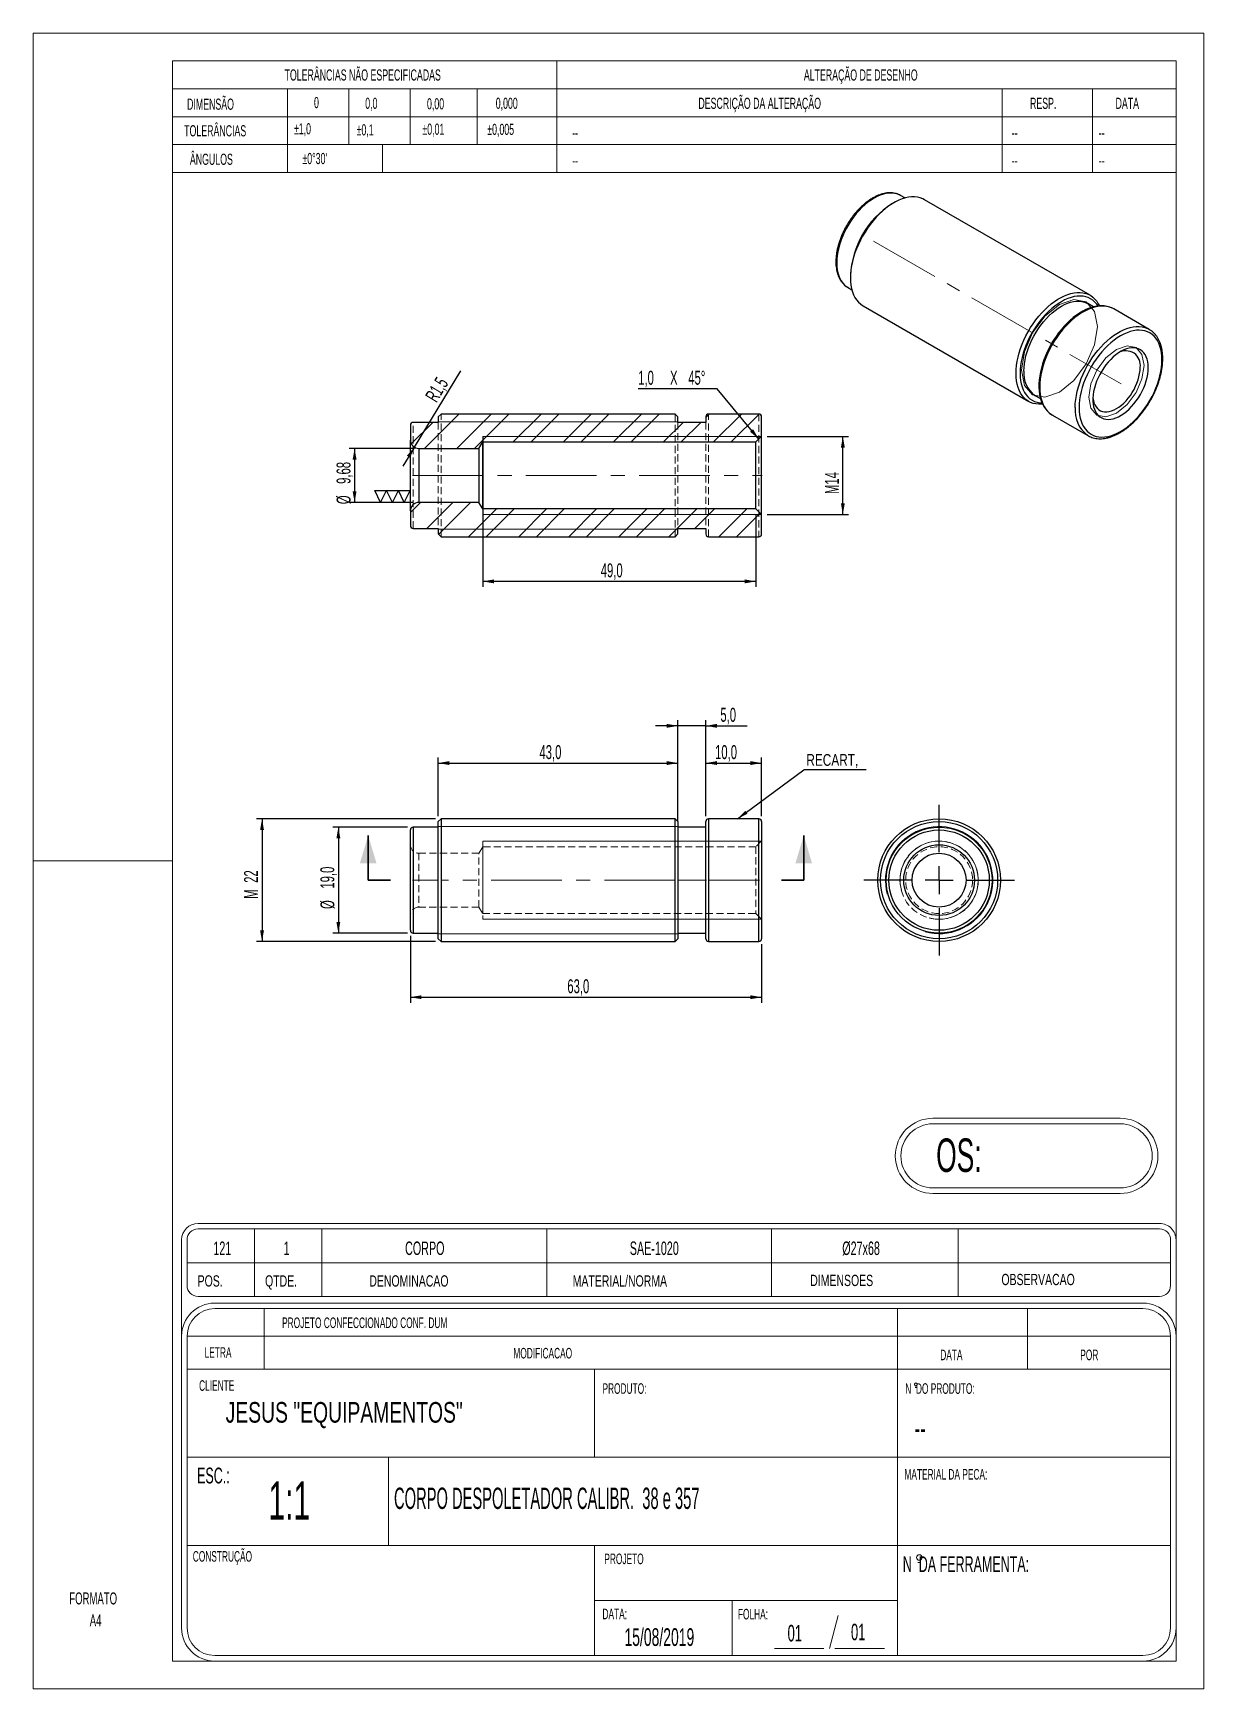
# Model space of a CAD drawing. Header units: millimetres. Extents: x 0 to 210, y 0 to 297.
import ezdxf

# ---------------------------------------------------------------- set-up
doc = ezdxf.new("R2010")
doc.units = ezdxf.units.MM
for name, pattern in [('CENTERX2', [20.32, 12.7, -2.54, 2.54, -2.54]), ('HIDDEN', [1.905, 1.27, -0.635]), ('PHANTOM', [12.7, 6.35, -1.27, 1.27, -1.27, 1.27, -1.27])]:
    doc.linetypes.add(name, pattern=pattern)
doc.layers.add('COTAS', color=7, linetype='Continuous')
doc.styles.add('SLDTEXTSTYLE0', font='TXT', dxfattribs={"width": 0.595745})
doc.styles.add('SLDTEXTSTYLE1', font='TXT', dxfattribs={"width": 0.589474})
doc.styles.add('SLDTEXTSTYLE2', font='TXT', dxfattribs={"width": 0.515789})
doc.styles.add('SLDTEXTSTYLE3', font='TXT', dxfattribs={"width": 0.7})
doc.styles.add('SLDTEXTSTYLE4', font='TXT', dxfattribs={"width": 0.695035})
doc.styles.add('SLDTEXTSTYLE5', font='TXT', dxfattribs={"width": 0.605})
doc.styles.add('SLDTEXTSTYLE6', font='TXT', dxfattribs={"width": 0.75})
doc.dimstyles.new('SLDDIMSTYLE0', dxfattribs={"dimtxt": 2.5, "dimasz": 2, "dimexe": 0, "dimexo": 0.0625, "dimtad": 1, "dimdec": 1, "dimrnd": 1e-09, "dimzin": 12, "dimdsep": 46, "dimtxsty": 'SLDTEXTSTYLE5', "dimsah": 1, "dimcen": 0.09, "dimadec": 0, "dimazin": 3, "dimtfac": 1, "dimtdec": 3, "dimtofl": 0, "dimtmove": 0, "dimatfit": 3, "dimfxl": 0, "dimfrac": 2, "dimtolj": 1, "dimtzin": 12, "dimarcsym": 0})
doc.dimstyles.new('SLDDIMSTYLE1', dxfattribs={"dimtxt": 2.5, "dimasz": 2, "dimexe": 0, "dimexo": 0.0625, "dimtad": 1, "dimdec": 0, "dimrnd": 1e-09, "dimzin": 12, "dimdsep": 46, "dimtxsty": 'SLDTEXTSTYLE5', "dimsah": 1, "dimcen": 0.09, "dimadec": 0, "dimazin": 3, "dimtfac": 1, "dimtdec": 3, "dimtofl": 0, "dimtmove": 0, "dimatfit": 3, "dimfxl": 0, "dimfrac": 2, "dimtolj": 1, "dimtzin": 12, "dimarcsym": 0})
doc.dimstyles.new('SLDDIMSTYLE2', dxfattribs={"dimtxt": 2.5, "dimasz": 2, "dimexe": 0, "dimexo": 0.0625, "dimtad": 1, "dimdec": 1, "dimrnd": 1e-09, "dimzin": 12, "dimdsep": 46, "dimtxsty": 'SLDTEXTSTYLE5', "dimsah": 1, "dimcen": 0.09, "dimadec": 0, "dimazin": 3, "dimtfac": 1, "dimtdec": 3, "dimtmove": 0, "dimatfit": 0, "dimfxl": 0, "dimfrac": 2, "dimtolj": 1, "dimtzin": 12, "dimarcsym": 0})
doc.dimstyles.new('SLDDIMSTYLE3', dxfattribs={"dimtxt": 0.18, "dimasz": 2, "dimexe": 0, "dimexo": 0.0625, "dimgap": 0, "dimtad": 0, "dimtih": 1, "dimtoh": 1, "dimdec": 0, "dimrnd": 1e-09, "dimzin": 0, "dimdsep": 46, "dimtxsty": 'Standard', "dimsah": 1, "dimcen": 0.09, "dimadec": 0, "dimazin": 0, "dimtfac": 2, "dimtdec": 0, "dimtofl": 0, "dimtmove": 0, "dimatfit": 3, "dimfxl": 0, "dimfrac": 2, "dimtolj": 1, "dimtzin": 0, "dimarcsym": 0})
doc.dimstyles.new('SLDDIMSTYLE4', dxfattribs={"dimtxt": 2.5, "dimasz": 2, "dimexe": 0, "dimexo": 0.0625, "dimtad": 1, "dimrnd": 1e-09, "dimzin": 12, "dimdsep": 46, "dimtxsty": 'SLDTEXTSTYLE5', "dimsah": 1, "dimcen": 0.09, "dimadec": 0, "dimazin": 3, "dimtfac": 1, "dimtdec": 3, "dimtofl": 0, "dimtmove": 0, "dimatfit": 3, "dimfxl": 0, "dimfrac": 2, "dimtolj": 1, "dimtzin": 12, "dimarcsym": 0})
doc.dimstyles.new('SLDDIMSTYLE5', dxfattribs={"dimtxt": 2.5, "dimasz": 2, "dimexe": 0, "dimexo": 0.0625, "dimtad": 1, "dimdec": 1, "dimrnd": 1e-09, "dimzin": 12, "dimdsep": 46, "dimtxsty": 'SLDTEXTSTYLE5', "dimsah": 1, "dimcen": 0, "dimadec": 0, "dimazin": 3, "dimtfac": 1, "dimtdec": 3, "dimtofl": 0, "dimtmove": 1, "dimatfit": 3, "dimfxl": 0, "dimfrac": 2, "dimtolj": 1, "dimtzin": 12, "dimarcsym": 0})
pattern_1 = [(45, (0, 0), (-4.49013, 4.49013), []), (45, (0, 3.175), (-4.49013, 4.49013), [])]

# ---------------------------------------------------------------- blocks, each defined once
blk = doc.blocks.new('SW_NOTE_0')
at = {"color": 0, "linetype": 'Continuous', "lineweight": 18, "insert": (0, 2.77), "char_height": 2.152, "attachment_point": 1, "style": 'SLDTEXTSTYLE0'}
blk.add_mtext('FORMATO', dxfattribs=at)
blk = doc.blocks.new('SW_NOTE_0_1')
at = {"color": 0, "linetype": 'Continuous', "lineweight": 18, "insert": (0, 2.77), "char_height": 2.152, "attachment_point": 1, "style": 'SLDTEXTSTYLE0'}
blk.add_mtext('A4', dxfattribs=at)
blk = doc.blocks.new('Bloco2')
at = {"color": 7, "linetype": 'Continuous', "lineweight": 18}
for p, q in [((210.04, 297.06), (0.04, 297.06)), ((0.04, 297.06), (0.04, 0.06)), ((210.04, 0.06), (210.04, 297.06)), ((205.04, 292.06), (25.04, 292.06)), ((25.04, 292.06), (25.04, 5.06)), ((205.04, 5.06), (205.04, 292.06)), ((0.04, 148.56), (25.04, 148.56)), ((25.04, 5.06), (205.04, 5.06)), ((0.04, 0.06), (210.04, 0.06))]:
    blk.add_line(p, q, dxfattribs=at)
for name, p in [('SW_NOTE_0', (6.53, 14.59)), ('SW_NOTE_0_1', (10.2, 10.66))]:
    blk.add_blockref(name, p, dxfattribs=at)
blk = doc.blocks.new('_D')
at = {"layer": 'COTAS'}
for p, q in [((67.17, 154.92), (53.76, 154.92)), ((54.76, 154.92), (54.76, 135.92)), ((67.17, 135.92), (53.76, 135.92))]:
    blk.add_line(p, q, dxfattribs=at)
for points in [[(54.76, 154.92), (54.41, 152.92), (55.11, 152.92)], [(54.76, 135.92), (55.11, 137.92), (54.41, 137.92)]]:
    blk.add_solid(points, dxfattribs=at)
at = {"layer": 'COTAS', "char_height": 2.5, "attachment_point": 1, "rotation": 90, "style": 'SLDTEXTSTYLE5'}
for s, insert in [('19,0', (51.53, 143.9)), ('%%c', (51.54, 140.25))]:
    blk.add_mtext(s, dxfattribs=dict(at, insert=insert))
blk = doc.blocks.new('_D_1')
at = {"layer": 'COTAS'}
for p, q in [((72.17, 156.42), (40.07, 156.42)), ((41.07, 156.42), (41.07, 134.42)), ((72.17, 134.42), (40.07, 134.42))]:
    blk.add_line(p, q, dxfattribs=at)
for points in [[(41.07, 156.42), (40.72, 154.42), (41.42, 154.42)], [(41.07, 134.42), (41.42, 136.42), (40.72, 136.42)]]:
    blk.add_solid(points, dxfattribs=at)
at = {"layer": 'COTAS', "char_height": 2.5, "attachment_point": 1, "rotation": 90, "style": 'SLDTEXTSTYLE5'}
for s, insert in [('22', (37.84, 144.94)), ('M', (37.84, 142.08))]:
    blk.add_mtext(s, dxfattribs=dict(at, insert=insert))
blk = doc.blocks.new('_D_2')
at = {"layer": 'COTAS'}
for p, q in [((120.67, 156.92), (120.67, 167.42)), ((120.67, 166.42), (130.67, 166.42)), ((130.67, 156.92), (130.67, 167.42))]:
    blk.add_line(p, q, dxfattribs=at)
for points in [[(120.67, 166.42), (122.67, 166.07), (122.67, 166.77)], [(130.67, 166.42), (128.67, 166.77), (128.67, 166.07)]]:
    blk.add_solid(points, dxfattribs=at)
at = {"layer": 'COTAS', "insert": (122.33, 169.64), "char_height": 2.5, "attachment_point": 1, "style": 'SLDTEXTSTYLE5'}
blk.add_mtext('10,0', dxfattribs=at)
blk = doc.blocks.new('_D_3')
at = {"layer": 'COTAS'}
for p, q in [((72.67, 156.92), (72.67, 167.42)), ((72.67, 166.42), (115.67, 166.42)), ((115.67, 156.92), (115.67, 167.42))]:
    blk.add_line(p, q, dxfattribs=at)
for points in [[(72.67, 166.42), (74.67, 166.07), (74.67, 166.77)], [(115.67, 166.42), (113.67, 166.77), (113.67, 166.07)]]:
    blk.add_solid(points, dxfattribs=at)
at = {"layer": 'COTAS', "insert": (90.83, 169.64), "char_height": 2.5, "attachment_point": 1, "style": 'SLDTEXTSTYLE5'}
blk.add_mtext('43,0', dxfattribs=at)
blk = doc.blocks.new('_D_4')
at = {"layer": 'COTAS'}
for p, q in [((115.67, 173.1), (111.67, 173.1)), ((115.67, 155.92), (115.67, 174.1)), ((120.67, 173.1), (115.67, 173.1)), ((120.67, 156.92), (120.67, 174.1)), ((120.67, 173.1), (128.06, 173.1))]:
    blk.add_line(p, q, dxfattribs=at)
for points in [[(115.67, 173.1), (113.67, 173.45), (113.67, 172.75)], [(120.67, 173.1), (122.67, 172.75), (122.67, 173.45)]]:
    blk.add_solid(points, dxfattribs=at)
at = {"layer": 'COTAS', "insert": (123.28, 176.33), "char_height": 2.5, "attachment_point": 1, "style": 'SLDTEXTSTYLE5'}
blk.add_mtext('5,0', dxfattribs=at)
blk = doc.blocks.new('_D_5')
at = {"layer": 'COTAS'}
for p, q in [((67.67, 135.42), (67.67, 123.42)), ((130.67, 133.92), (130.67, 123.42)), ((67.67, 124.42), (130.67, 124.42))]:
    blk.add_line(p, q, dxfattribs=at)
for points in [[(67.67, 124.42), (69.67, 124.07), (69.67, 124.77)], [(130.67, 124.42), (128.67, 124.77), (128.67, 124.07)]]:
    blk.add_solid(points, dxfattribs=at)
at = {"layer": 'COTAS', "insert": (95.83, 127.64), "char_height": 2.5, "attachment_point": 1, "style": 'SLDTEXTSTYLE5'}
blk.add_mtext('63,0', dxfattribs=at)
blk = doc.blocks.new('SW_NOTE_0_2')
at = {"layer": 'COTAS', "color": 0}
blk.add_line((11.18, 0), (0, 0), dxfattribs=at)
at = {"layer": 'COTAS', "color": 0, "insert": (0.43, 2.83), "char_height": 2.117, "attachment_point": 1, "style": 'SLDTEXTSTYLE6'}
blk.add_mtext('RECART,', dxfattribs=at)
blk = doc.blocks.new('SW_CENTERMARKSYMBOL_0')
at = {"layer": 'COTAS', "color": 0}
for p, q in [((0, 5), (0, 13.5)), ((-5, 0), (-13.5, 0)), ((0, 0), (-2.5, 0)), ((0, 0), (0, 2.5)), ((0, 0), (0, -2.5)), ((0, 0), (2.5, 0)), ((5, 0), (13.5, 0)), ((0, -5), (0, -13.5))]:
    blk.add_line(p, q, dxfattribs=at)
blk = doc.blocks.new('_D_6')
at = {"layer": 'COTAS'}
for p, q in [((131.67, 225.02), (146.25, 225.02)), ((145.25, 211.02), (145.25, 225.02)), ((131.67, 211.02), (146.25, 211.02))]:
    blk.add_line(p, q, dxfattribs=at)
for points in [[(145.25, 225.02), (144.9, 223.02), (145.6, 223.02)], [(145.25, 211.02), (145.6, 213.02), (144.9, 213.02)]]:
    blk.add_solid(points, dxfattribs=at)
at = {"layer": 'COTAS', "insert": (142.03, 214.68), "char_height": 2.5, "attachment_point": 1, "rotation": 90, "style": 'SLDTEXTSTYLE5'}
blk.add_mtext('M14', dxfattribs=at)
blk = doc.blocks.new('_D_7')
at = {"layer": 'COTAS'}
for p, q in [((68.17, 222.86), (56.67, 222.86)), ((57.67, 222.86), (57.67, 213.18)), ((68.17, 213.18), (56.67, 213.18))]:
    blk.add_line(p, q, dxfattribs=at)
for points in [[(57.67, 222.86), (57.32, 220.86), (58.02, 220.86)], [(57.67, 213.18), (58.02, 215.18), (57.32, 215.18)]]:
    blk.add_solid(points, dxfattribs=at)
at = {"layer": 'COTAS', "char_height": 2.5, "attachment_point": 1, "rotation": 90, "style": 'SLDTEXTSTYLE5'}
for s, insert in [('9,68', (54.44, 216.5)), ('%%c', (54.45, 212.86))]:
    blk.add_mtext(s, dxfattribs=dict(at, insert=insert))
blk = doc.blocks.new('_D_8')
at = {"layer": 'COTAS'}
for p, q in [((80.67, 211.02), (80.67, 198.01)), ((129.65, 211.02), (129.65, 198.01)), ((129.65, 199.01), (80.67, 199.01))]:
    blk.add_line(p, q, dxfattribs=at)
for points in [[(80.67, 199.01), (82.67, 198.66), (82.67, 199.36)], [(129.65, 199.01), (127.65, 199.36), (127.65, 198.66)]]:
    blk.add_solid(points, dxfattribs=at)
at = {"layer": 'COTAS', "insert": (101.82, 202.24), "char_height": 2.5, "attachment_point": 1, "style": 'SLDTEXTSTYLE5'}
blk.add_mtext('49,0', dxfattribs=at)
blk = doc.blocks.new('_D_9')
at = {"layer": 'COTAS'}
for q in [(76.75, 236.76), (66.31, 219.67)]:
    blk.add_line((68.39, 223.08), q, dxfattribs=at)
blk.add_solid([(68.39, 223.08), (67.05, 221.56), (67.65, 221.19)], dxfattribs=at)
at = {"layer": 'COTAS', "insert": (70.22, 232.24), "char_height": 2.5, "attachment_point": 1, "rotation": 58.6824, "style": 'SLDTEXTSTYLE5'}
blk.add_mtext('R1,5', dxfattribs=at)
blk = doc.blocks.new('SW_CHAMFER_DIMENSION_0')
at = {"layer": 'COTAS', "color": 0}
for p, q in [((14.17, 0), (0, 0)), ((21.62, -9.03), (14.17, 0))]:
    blk.add_line(p, q, dxfattribs=at)
blk.add_solid([(21.62, -9.03), (20.62, -7.26), (20.08, -7.71)], dxfattribs=at)
at = {"layer": 'COTAS', "color": 0, "char_height": 2.5, "attachment_point": 1, "style": 'SLDTEXTSTYLE5'}
for s, insert in [('1,0', (0, 3.22)), ('X', (5.71, 3.22)), ('45°', (8.98, 3.22))]:
    blk.add_mtext(s, dxfattribs=dict(at, insert=insert))
blk = doc.blocks.new('SW_SFSYMBOL_0')
at = {"layer": 'COTAS', "color": 0}
for p, q in [((0, 0), (-7.89, 0)), ((-5.83, 0), (-6.89, 2.12)), ((-6.89, 2.12), (-4.77, 2.12)), ((-5.83, 0), (-4.77, 2.12)), ((-3.71, 0), (-4.77, 2.12)), ((-4.77, 2.12), (-2.65, 2.12)), ((-3.71, 0), (-2.65, 2.12)), ((-1.59, 0), (-2.65, 2.12)), ((-2.65, 2.12), (-0.54, 2.12)), ((-1.59, 0), (-0.54, 2.12))]:
    blk.add_line(p, q, dxfattribs=at)

msp = doc.modelspace()

# ---------------------------------------------------------------- hatches: boundary and pattern name
at = {"layer": 'COTAS', "linetype": 'Continuous', "lineweight": 18}
h = msp.add_hatch(dxfattribs=at)
h.set_pattern_fill('STEEL', color=256, scale=2, style=0)
h.set_pattern_definition(pattern_1)
edge = h.paths.add_edge_path(flags=0)
edge.add_line((79.974, 222.863), (80.671, 224.023))
edge.add_line((80.671, 224.023), (129.646, 224.023))
edge.add_line((129.646, 224.023), (130.671, 225.048))
edge.add_line((130.671, 225.048), (130.671, 228.523))
edge.add_arc((130.171, 228.523), 0.5, 0, 90)
edge.add_line((130.171, 229.023), (121.171, 229.023))
edge.add_arc((121.171, 228.523), 0.5, 90, 180)
edge.add_line((120.671, 228.523), (120.671, 227.523))
edge.add_line((120.671, 227.523), (115.671, 227.523))
edge.add_line((115.671, 227.523), (115.671, 228.523))
edge.add_line((115.671, 228.523), (115.171, 229.023))
edge.add_line((115.171, 229.023), (73.171, 229.023))
edge.add_line((73.171, 229.023), (72.671, 228.523))
edge.add_line((72.671, 228.523), (72.671, 227.523))
edge.add_line((72.671, 227.523), (68.171, 227.523))
edge.add_arc((68.171, 227.023), 0.5, 90, 180)
edge.add_line((67.671, 227.023), (67.671, 224.363))
edge.add_arc((69.171, 224.363), 1.5, 180, 270)
edge.add_line((69.171, 222.863), (79.974, 222.863))
h = msp.add_hatch(dxfattribs=at)
h.set_pattern_fill('STEEL', color=256, scale=2, style=0)
h.set_pattern_definition(pattern_1)
edge = h.paths.add_edge_path(flags=0)
edge.add_line((130.671, 210.998), (129.646, 212.023))
edge.add_line((129.646, 212.023), (80.671, 212.023))
edge.add_line((80.671, 212.023), (79.974, 213.183))
edge.add_line((79.974, 213.183), (69.171, 213.183))
edge.add_arc((69.171, 211.683), 1.5, 90, 180)
edge.add_line((67.671, 211.683), (67.671, 209.023))
edge.add_arc((68.171, 209.023), 0.5, 180, 270)
edge.add_line((68.171, 208.523), (72.671, 208.523))
edge.add_line((72.671, 208.523), (72.671, 207.523))
edge.add_line((72.671, 207.523), (73.171, 207.023))
edge.add_line((73.171, 207.023), (115.171, 207.023))
edge.add_line((115.171, 207.023), (115.671, 207.523))
edge.add_line((115.671, 207.523), (115.671, 208.523))
edge.add_line((115.671, 208.523), (120.671, 208.523))
edge.add_line((120.671, 208.523), (120.671, 207.523))
edge.add_arc((121.171, 207.523), 0.5, 180, 270)
edge.add_line((121.171, 207.023), (130.171, 207.023))
edge.add_arc((130.171, 207.523), 0.5, 270, 360)
edge.add_line((130.671, 207.523), (130.671, 210.998))

# ---------------------------------------------------------------- linework, layer by layer
at = {"color": 7, "linetype": 'Continuous', "lineweight": 18}
for p, q in [((205.008, 292.355), (25.008, 292.355)), ((25.008, 272.355), (25.008, 292.355)), ((93.952, 272.355), (93.952, 292.355)), ((205.008, 292.355), (205.008, 272.355)), ((25.008, 287.355), (93.952, 287.355)), ((45.638, 272.355), (45.638, 287.355)), ((56.638, 277.355), (56.638, 287.355)), ((67.638, 277.355), (67.638, 287.355)), ((79.638, 277.355), (79.638, 287.355)), ((93.952, 287.355), (205.008, 287.355)), ((173.82, 272.355), (173.82, 287.355)), ((190.008, 272.355), (190.008, 287.355)), ((25.008, 282.355), (93.952, 282.355)), ((93.952, 282.355), (205.008, 282.355)), ((25.008, 277.355), (93.952, 277.355)), ((62.703, 277.355), (62.703, 272.355)), ((93.952, 277.355), (205.008, 277.355)), ((25.008, 272.355), (93.952, 272.355)), ((93.952, 272.355), (205.008, 272.355)), ((115.671, 227.649), (72.671, 227.649)), ((130.646, 225.023), (80.671, 225.023)), ((130.646, 225.023), (80.671, 225.023)), ((130.646, 211.023), (80.671, 211.023)), ((130.646, 211.023), (80.671, 211.023)), ((115.671, 208.397), (72.671, 208.397)), ((115.671, 155.045), (72.671, 155.045)), ((130.646, 152.419), (80.671, 152.419)), ((130.646, 152.419), (80.671, 152.419)), ((130.646, 138.419), (80.671, 138.419)), ((130.646, 138.419), (80.671, 138.419)), ((115.671, 135.793), (72.671, 135.793)), ((195.007, 102.713), (161.409, 102.713)), ((195.007, 101.713), (161.409, 101.713)), ((161.409, 90.213), (195.007, 90.213)), ((161.409, 89.213), (195.007, 89.213)), ((202.068, 83.83), (29.588, 83.83)), ((26.648, 11.281), (26.648, 80.89)), ((26.648, 80.89), (26.648, 67.814)), ((27.628, 80.89), (27.628, 72.714)), ((202.068, 82.85), (29.588, 82.85)), ((39.724, 70.754), (39.724, 82.85)), ((51.82, 70.754), (51.82, 82.85)), ((92.14, 70.754), (92.14, 82.85)), ((132.46, 70.754), (132.46, 82.85)), ((165.958, 70.754), (165.958, 82.85)), ((204.028, 72.714), (204.028, 80.89)), ((205.008, 11.281), (205.008, 80.89)), ((27.628, 76.802), (204.028, 76.802)), ((29.588, 70.754), (202.068, 70.754)), ((32.573, 69.545), (199.083, 69.545)), ((32.573, 68.557), (199.083, 68.557)), ((41.461, 57.694), (41.461, 68.557)), ((155.026, 68.557), (155.026, 57.694)), ((178.345, 68.557), (178.345, 57.694)), ((27.635, 11.281), (27.635, 63.619)), ((27.635, 63.619), (204.02, 63.619)), ((204.02, 63.619), (204.02, 11.281)), ((27.635, 57.694), (204.02, 57.694)), ((100.712, 57.694), (100.712, 41.894)), ((155.026, 57.694), (155.026, 41.894)), ((158.197, 54.455), (158.457, 54.455)), ((158.197, 54.431), (158.457, 54.431)), ((27.635, 41.894), (204.02, 41.894)), ((63.768, 26.093), (63.768, 41.894)), ((155.026, 26.093), (155.026, 41.894)), ((27.635, 26.093), (204.02, 26.093)), ((100.712, 26.093), (100.712, 6.343)), ((155.026, 26.093), (155.026, 6.343)), ((158.686, 22.997), (159.204, 22.997)), ((100.712, 16.218), (155.026, 16.218)), ((125.4, 16.218), (125.4, 6.343)), ((144.433, 13.541), (142.846, 7.616)), ((199.083, 6.343), (32.573, 6.343)), ((141.858, 7.616), (132.971, 7.616)), ((143.833, 7.616), (152.721, 7.616)), ((199.083, 5.355), (32.573, 5.355)), ((204.438, 5.355), (205.008, 5.355)), ((205.008, 5.355), (205.008, 5.926))]:
    msp.add_line(p, q, dxfattribs=at)
at = {"color": 7, "linetype": 'Continuous', "lineweight": 25}
for p, q in [((155.612, 268.222), (155.571, 268.246)), ((156.375, 267.782), (155.612, 268.222)), ((189.596, 250.336), (159.898, 267.48)), ((154.397, 266.935), (154.044, 266.731)), ((146.62, 253.872), (146.62, 253.464)), ((146.113, 251.767), (146.876, 251.327)), ((148.899, 248.427), (178.597, 231.283)), ((190.211, 248.249), (189.2, 248.833)), ((200.203, 244.213), (193.839, 247.887)), ((200.17, 244.232), (200.203, 244.213)), ((179.701, 232.378), (180.711, 231.794)), ((72.671, 228.523), (73.171, 229.023)), ((115.171, 229.023), (73.171, 229.023)), ((115.171, 229.023), (115.671, 228.523)), ((130.171, 229.023), (121.171, 229.023)), ((182.84, 228.834), (189.204, 225.16)), ((67.671, 227.023), (67.671, 224.363)), ((72.671, 227.523), (68.171, 227.523)), ((72.671, 228.523), (72.671, 227.523)), ((115.671, 227.523), (115.671, 228.523)), ((120.671, 227.523), (115.671, 227.523)), ((120.671, 228.523), (120.671, 227.523)), ((130.671, 225.048), (130.671, 228.523)), ((67.671, 211.683), (67.671, 224.363)), ((69.171, 222.863), (69.171, 213.183)), ((69.171, 222.863), (79.974, 222.863)), ((79.974, 222.863), (80.671, 224.023)), ((79.974, 222.863), (79.974, 213.183)), ((80.671, 225.023), (80.671, 211.023)), ((80.671, 212.023), (80.671, 224.023)), ((80.671, 224.023), (129.646, 224.023)), ((129.646, 224.023), (130.671, 225.048)), ((129.646, 212.023), (129.646, 224.023)), ((130.671, 210.998), (130.671, 225.048)), ((67.671, 211.683), (67.671, 209.023)), ((79.974, 213.183), (69.171, 213.183)), ((80.671, 212.023), (79.974, 213.183)), ((129.646, 212.023), (80.671, 212.023)), ((130.671, 210.998), (129.646, 212.023)), ((130.671, 207.523), (130.671, 210.998)), ((68.171, 208.523), (72.671, 208.523)), ((72.671, 208.523), (72.671, 207.523)), ((115.671, 208.523), (120.671, 208.523)), ((115.671, 207.523), (115.671, 208.523)), ((120.671, 208.523), (120.671, 207.523)), ((73.171, 207.023), (72.671, 207.523)), ((73.171, 207.023), (115.171, 207.023)), ((115.671, 207.523), (115.171, 207.023)), ((121.171, 207.023), (130.171, 207.023)), ((72.671, 154.919), (68.171, 154.919)), ((73.171, 156.419), (72.671, 155.919)), ((72.671, 134.919), (72.671, 155.919)), ((115.171, 156.419), (73.171, 156.419)), ((73.171, 156.419), (73.171, 134.419)), ((115.671, 155.919), (115.171, 156.419)), ((115.171, 145.419), (115.171, 156.419)), ((115.671, 155.919), (115.671, 145.419)), ((120.671, 154.919), (115.671, 154.919)), ((120.671, 134.919), (120.671, 155.919)), ((130.171, 156.419), (121.171, 156.419)), ((130.671, 155.919), (130.671, 145.419)), ((67.671, 136.419), (67.671, 154.419)), ((115.171, 134.419), (115.171, 145.419)), ((115.671, 145.419), (115.671, 134.919)), ((130.671, 145.419), (130.671, 134.919)), ((68.171, 135.919), (72.671, 135.919)), ((72.671, 134.919), (73.171, 134.419)), ((73.171, 134.419), (115.171, 134.419)), ((115.171, 134.419), (115.671, 134.919)), ((115.671, 135.919), (120.671, 135.919)), ((121.171, 134.419), (130.171, 134.419))]:
    msp.add_line(p, q, dxfattribs=at)
at = {"color": 7, "linetype": 'HIDDEN', "lineweight": 18}
for p, q in [((73.171, 207.023), (73.171, 229.023)), ((115.171, 229.023), (115.171, 207.023)), ((121.171, 207.023), (121.171, 229.023)), ((130.171, 229.023), (130.171, 207.023)), ((68.171, 208.523), (68.171, 227.523)), ((72.671, 227.523), (72.671, 208.523)), ((115.671, 227.523), (115.671, 208.523)), ((120.671, 227.523), (120.671, 208.523)), ((68.171, 145.419), (68.171, 154.919)), ((121.171, 145.419), (121.171, 156.419)), ((130.171, 156.419), (130.171, 134.419)), ((80.671, 152.419), (80.671, 138.419)), ((130.671, 152.444), (129.646, 151.419)), ((79.974, 150.259), (69.171, 150.259)), ((69.171, 150.251), (69.171, 140.587)), ((80.671, 151.419), (79.974, 150.259)), ((79.974, 140.579), (79.974, 150.259)), ((80.671, 151.419), (80.671, 139.419)), ((129.646, 151.419), (80.671, 151.419)), ((129.646, 151.419), (129.646, 139.419)), ((68.171, 135.919), (68.171, 145.419)), ((121.171, 134.419), (121.171, 145.419)), ((69.171, 140.579), (79.974, 140.579)), ((79.974, 140.579), (80.671, 139.419)), ((80.671, 139.419), (129.646, 139.419)), ((129.646, 139.419), (130.671, 138.394))]:
    msp.add_line(p, q, dxfattribs=at)
at = {"color": 8, "linetype": 'Continuous', "lineweight": 25}
for p, q in [((68.171, 154.919), (68.171, 135.919)), ((121.171, 156.419), (121.171, 134.419)), ((130.171, 145.419), (130.171, 156.419)), ((130.171, 134.419), (130.171, 145.419))]:
    msp.add_line(p, q, dxfattribs=at)
at = {"color": 7, "linetype": 'Continuous', "lineweight": 35}
for p, q in [((60.111, 145.419), (60.111, 153.419)), ((138.231, 145.419), (138.231, 153.419))]:
    msp.add_line(p, q, dxfattribs=at)
at = {"color": 7, "linetype": 'PHANTOM', "lineweight": 35}
for p, q in [((60.111, 145.419), (64.111, 145.419)), ((138.231, 145.419), (134.231, 145.419))]:
    msp.add_line(p, q, dxfattribs=at)
at = {"color": 8, "linetype": 'Continuous', "lineweight": 25, "flags": 128}
for points in [[(155.571, 268.246), (155.412, 268.328), (154.989, 268.498), (154.537, 268.61), (154.06, 268.663), (153.561, 268.656), (153.044, 268.591), (152.512, 268.467), (151.968, 268.285), (151.417, 268.046), (150.863, 267.752), (150.308, 267.405), (149.757, 267.008), (149.214, 266.563), (148.682, 266.073), (148.164, 265.541), (147.666, 264.971), (147.189, 264.368), (146.737, 263.735), (146.313, 263.076), (145.921, 262.396), (145.562, 261.699), (145.239, 260.991), (144.955, 260.276), (144.711, 259.56), (144.509, 258.846), (144.351, 258.14), (144.237, 257.447), (144.168, 256.771), (144.145, 256.117), (144.168, 255.49), (144.237, 254.893), (144.351, 254.331), (144.509, 253.808), (144.711, 253.328), (144.955, 252.892), (145.239, 252.506), (145.562, 252.17), (145.921, 251.888), (146.113, 251.767)], [(193.839, 247.887), (193.514, 248.053), (193.055, 248.225), (192.567, 248.34), (192.055, 248.396), (191.521, 248.393), (190.969, 248.331), (190.4, 248.211), (189.82, 248.033), (189.231, 247.798), (188.637, 247.507), (188.041, 247.163), (187.447, 246.768), (186.859, 246.323), (186.278, 245.831), (185.71, 245.296), (185.158, 244.719), (184.624, 244.106), (184.111, 243.458), (183.624, 242.781), (183.164, 242.078), (182.735, 241.353), (182.339, 240.611), (181.977, 239.855), (181.654, 239.09), (181.369, 238.322), (181.125, 237.553), (180.924, 236.789), (180.766, 236.035), (180.652, 235.294), (180.584, 234.571), (180.561, 233.87), (180.584, 233.195), (180.652, 232.551), (180.766, 231.941), (180.924, 231.369), (181.125, 230.838), (181.369, 230.351), (181.654, 229.91), (181.977, 229.52), (182.339, 229.181), (182.735, 228.896), (182.84, 228.834)], [(186.925, 230.196), (186.948, 230.897), (187.016, 231.62), (187.13, 232.361), (187.288, 233.115), (187.489, 233.879), (187.733, 234.648), (188.017, 235.417), (188.341, 236.181), (188.703, 236.937), (189.099, 237.679), (189.528, 238.404), (189.988, 239.107), (190.475, 239.785), (190.988, 240.432), (191.522, 241.046), (192.074, 241.622), (192.642, 242.157), (193.222, 242.649), (193.811, 243.094), (194.405, 243.49), (195.001, 243.834), (195.595, 244.124), (196.184, 244.359), (196.764, 244.537), (197.333, 244.657), (197.885, 244.719), (198.419, 244.722), (198.931, 244.666), (199.419, 244.552), (199.878, 244.379), (200.17, 244.232)]]:
    msp.add_lwpolyline(points, dxfattribs=at)
at = {"color": 7, "linetype": 'Continuous', "lineweight": 25, "flags": 128}
for points in [[(159.898, 267.48), (159.573, 267.647), (159.114, 267.819), (158.626, 267.934), (158.114, 267.99), (157.58, 267.987), (157.027, 267.925), (156.459, 267.805), (155.879, 267.626), (155.29, 267.392), (154.696, 267.101), (154.1, 266.757), (153.506, 266.362), (152.917, 265.917), (152.337, 265.425), (151.769, 264.889), (151.216, 264.313), (150.683, 263.7), (150.17, 263.052), (149.683, 262.375), (149.223, 261.672), (148.794, 260.947), (148.398, 260.204), (148.036, 259.449), (147.712, 258.684), (147.428, 257.915), (147.184, 257.147), (146.983, 256.383), (146.825, 255.628), (146.711, 254.887), (146.643, 254.164), (146.62, 253.464), (146.643, 252.789), (146.711, 252.145), (146.825, 251.535), (146.983, 250.963), (147.184, 250.432), (147.428, 249.944), (147.712, 249.504), (148.036, 249.114), (148.398, 248.775), (148.794, 248.49), (148.899, 248.427)], [(176.319, 236.319), (176.341, 237.02), (176.41, 237.743), (176.523, 238.484), (176.681, 239.238), (176.882, 240.002), (177.126, 240.771), (177.411, 241.54), (177.735, 242.304), (178.096, 243.06), (178.492, 243.802), (178.922, 244.527), (179.381, 245.231), (179.869, 245.908), (180.381, 246.555), (180.915, 247.169), (181.468, 247.745), (182.036, 248.28), (182.616, 248.772), (183.205, 249.217), (183.799, 249.613), (184.395, 249.957), (184.989, 250.247), (185.578, 250.482), (186.158, 250.66), (186.726, 250.78), (187.279, 250.842), (187.813, 250.845), (188.325, 250.789), (188.812, 250.675), (189.272, 250.502), (189.701, 250.273), (190.098, 249.988), (190.459, 249.65), (190.783, 249.259), (191.067, 248.819), (191.268, 248.427)], [(191.005, 248.417), (190.781, 248.739), (190.457, 249.112), (190.096, 249.433), (189.7, 249.698), (189.272, 249.908), (188.814, 250.061), (188.33, 250.155), (187.821, 250.19), (187.292, 250.167), (186.745, 250.084), (186.184, 249.943), (185.612, 249.744), (185.033, 249.489), (184.45, 249.179), (183.868, 248.816), (183.289, 248.403), (182.717, 247.941), (182.156, 247.435), (181.609, 246.886), (181.08, 246.299), (180.571, 245.676), (180.086, 245.022), (179.628, 244.341), (179.2, 243.637), (178.805, 242.914), (178.444, 242.177), (178.12, 241.43), (177.835, 240.679), (177.591, 239.926), (177.389, 239.178), (177.231, 238.439), (177.117, 237.713), (177.049, 237.005), (177.026, 236.319)], [(177.733, 236.727), (177.756, 237.381), (177.824, 238.057), (177.938, 238.75), (178.097, 239.456), (178.299, 240.17), (178.542, 240.887), (178.827, 241.601), (179.149, 242.31), (179.508, 243.006), (179.901, 243.686), (180.324, 244.345), (180.776, 244.978), (181.253, 245.582), (181.752, 246.151), (182.269, 246.683), (182.801, 247.173), (183.345, 247.618), (183.896, 248.016), (184.45, 248.362), (185.005, 248.656), (185.556, 248.895), (186.099, 249.077), (186.632, 249.201), (187.149, 249.267), (187.648, 249.273), (188.124, 249.22), (188.576, 249.109), (189, 248.939), (189.2, 248.833)], [(193.853, 247.872), (193.559, 248.034), (193.112, 248.215), (192.641, 248.344), (192.148, 248.421), (191.635, 248.445), (191.104, 248.416), (190.558, 248.333), (189.999, 248.197), (189.432, 248.008), (188.858, 247.767), (188.283, 247.476), (187.708, 247.136), (187.138, 246.75), (186.574, 246.32), (186.021, 245.848), (185.48, 245.337), (184.954, 244.79), (184.446, 244.21), (183.959, 243.6), (183.495, 242.962), (183.055, 242.301), (182.644, 241.62), (182.261, 240.921), (181.91, 240.21), (181.593, 239.488), (181.31, 238.761), (181.064, 238.031), (180.856, 237.303), (180.686, 236.58), (180.557, 235.865), (180.469, 235.163), (180.422, 234.476), (180.418, 233.809), (180.457, 233.164), (180.538, 232.546), (180.662, 231.957), (180.829, 231.402), (181.038, 230.883), (181.287, 230.405), (181.575, 229.971), (181.899, 229.582), (182.257, 229.243), (182.647, 228.953), (182.91, 228.802), (182.91, 228.802)], [(187.632, 230.196), (187.655, 229.537), (187.724, 228.908), (187.837, 228.313), (187.996, 227.756), (188.197, 227.241), (188.442, 226.771), (188.726, 226.348), (189.05, 225.975), (189.411, 225.655), (189.807, 225.389), (190.235, 225.179), (190.693, 225.027), (191.178, 224.932), (191.686, 224.897), (192.216, 224.921), (192.763, 225.004), (193.324, 225.145), (193.895, 225.344), (194.474, 225.599), (195.057, 225.908), (195.639, 226.271), (196.218, 226.685), (196.79, 227.146), (197.351, 227.653), (197.898, 228.201), (198.428, 228.789), (198.936, 229.411), (199.421, 230.065), (199.879, 230.746), (200.307, 231.45), (200.703, 232.173), (201.064, 232.91), (201.387, 233.657), (201.672, 234.409), (201.916, 235.161), (202.118, 235.909), (202.276, 236.648), (202.39, 237.374), (202.459, 238.082), (202.482, 238.768), (202.459, 239.428), (202.39, 240.057), (202.276, 240.651), (202.118, 241.208), (201.916, 241.723), (201.672, 242.194), (201.387, 242.616), (201.064, 242.989), (200.703, 243.31), (200.307, 243.575), (199.879, 243.785), (199.421, 243.938), (198.936, 244.032), (198.428, 244.067), (197.898, 244.043), (197.351, 243.961), (196.79, 243.82), (196.218, 243.621), (195.639, 243.366), (195.057, 243.056), (194.474, 242.693), (193.895, 242.28), (193.324, 241.818), (192.763, 241.312), (192.216, 240.763), (191.686, 240.176), (191.178, 239.553), (190.693, 238.899), (190.235, 238.218), (189.807, 237.514), (189.411, 236.791), (189.05, 236.054), (188.726, 235.307), (188.442, 234.556), (188.197, 233.803), (187.996, 233.055), (187.837, 232.316), (187.724, 231.59), (187.655, 230.882), (187.632, 230.196)], [(200.024, 237.35), (200.001, 237.89), (199.932, 238.398), (199.817, 238.87), (199.658, 239.301), (199.455, 239.687), (199.212, 240.024), (198.93, 240.31), (198.612, 240.541), (198.26, 240.716), (197.879, 240.832), (197.471, 240.889), (197.041, 240.886), (196.592, 240.824), (196.129, 240.702), (195.656, 240.522), (195.177, 240.286), (194.697, 239.996), (194.221, 239.654), (193.752, 239.264), (193.295, 238.829), (192.855, 238.353), (192.436, 237.842), (192.041, 237.299), (191.674, 236.73), (191.339, 236.14), (191.038, 235.534), (190.775, 234.918), (190.552, 234.299), (190.371, 233.681), (190.234, 233.071), (190.142, 232.473), (190.095, 231.895), (190.095, 231.341), (190.142, 230.816), (190.234, 230.325), (190.371, 229.873), (190.552, 229.464), (190.775, 229.102), (191.038, 228.791), (191.339, 228.532), (191.674, 228.329), (192.041, 228.183), (192.436, 228.096), (192.855, 228.069), (193.295, 228.102), (193.752, 228.194), (194.221, 228.345), (194.697, 228.553), (195.177, 228.817), (195.656, 229.133), (196.129, 229.5), (196.592, 229.913), (197.041, 230.368), (197.471, 230.863), (197.879, 231.39), (198.26, 231.947), (198.612, 232.527), (198.93, 233.126), (199.212, 233.737), (199.455, 234.356), (199.658, 234.975), (199.817, 235.59), (199.932, 236.194), (200.001, 236.783), (200.024, 237.35)], [(181.064, 230.787), (180.915, 230.776), (180.381, 230.773), (179.869, 230.829), (179.381, 230.944), (178.922, 231.116), (178.492, 231.346), (178.096, 231.63), (177.735, 231.969), (177.411, 232.36), (177.126, 232.8), (176.882, 233.287), (176.681, 233.818), (176.523, 234.391), (176.41, 235.001), (176.341, 235.645), (176.319, 236.319)], [(177.026, 236.319), (177.049, 235.66), (177.117, 235.031), (177.231, 234.436), (177.389, 233.879), (177.591, 233.364), (177.835, 232.894), (178.12, 232.471), (178.444, 232.098), (178.805, 231.778), (179.2, 231.512), (179.628, 231.302), (180.086, 231.15), (180.571, 231.055), (180.977, 231.022)], [(190.104, 232.058), (190.113, 231.953), (190.182, 231.486), (190.297, 231.057), (190.456, 230.67), (190.658, 230.33), (190.9, 230.039), (191.179, 229.802), (191.493, 229.621), (191.838, 229.497), (192.211, 229.433), (192.607, 229.429), (193.021, 229.484), (193.45, 229.599), (193.889, 229.772), (194.332, 230.001), (194.776, 230.284), (195.214, 230.618), (195.643, 230.998), (196.058, 231.421), (196.453, 231.882), (196.826, 232.377), (197.171, 232.899), (197.485, 233.442), (197.765, 234.002), (198.006, 234.572), (198.208, 235.145), (198.367, 235.716), (198.482, 236.278), (198.552, 236.824), (198.575, 237.35)]]:
    msp.add_lwpolyline(points, dxfattribs=at)
at = {"color": 7, "linetype": 'Continuous', "lineweight": 18, "flags": 128}
for points in [[(190.903, 244.739), (190.385, 241.432), (188.91, 238.03), (186.702, 235.051), (184.097, 232.949), (181.492, 232.044), (179.284, 232.473), (177.808, 234.171), (177.29, 236.88), (177.808, 240.187), (179.284, 243.589), (181.492, 246.567), (184.097, 248.669), (186.702, 249.575), (188.91, 249.146), (190.385, 247.447), (190.903, 244.739)], [(199.282, 237.758), (198.905, 235.353), (197.832, 232.879), (196.226, 230.713), (194.332, 229.185), (192.438, 228.526), (190.832, 228.838), (189.759, 230.073), (189.382, 232.043), (189.759, 234.448), (190.832, 236.922), (192.438, 239.088), (194.332, 240.616), (196.226, 241.275), (197.832, 240.963), (198.905, 239.728), (199.282, 237.758)], [(199.282, 237.758), (198.905, 235.353), (197.832, 232.879), (196.226, 230.713), (194.332, 229.185), (192.438, 228.526), (190.832, 228.838), (189.759, 230.073), (189.382, 232.043), (189.759, 234.448), (190.832, 236.922), (192.438, 239.088), (194.332, 240.616), (196.226, 241.275), (197.832, 240.963), (198.905, 239.728), (199.282, 237.758)]]:
    msp.add_lwpolyline(points, dxfattribs=at)
at = {"color": 7, "linetype": 'Continuous', "lineweight": 25}
for radius in [11, 10.5, 9.5, 9, 6.34, 4.84]:
    msp.add_circle((162.514, 145.419), radius, dxfattribs=at)
at = {"color": 7, "linetype": 'HIDDEN', "lineweight": 18}
for radius in [7.025, 6]:
    msp.add_circle((162.514, 145.419), radius, dxfattribs=at)
at = {"color": 7, "linetype": 'Continuous', "lineweight": 18}
for centre, radius in [((158.327, 54.991), 0.247), ((158.327, 54.968), 0.247), ((158.974, 23.918), 0.494)]:
    msp.add_circle(centre, radius, dxfattribs=at)
at = {"color": 7, "linetype": 'Continuous', "lineweight": 25}
for centre, radius, start, end in [((162.74, 253.138), 16.137, 122.61121, 177.39417), ((196.034, 237.789), 2.579, 350.18586, 121.67915), ((182.46, 236.246), 4.752, 174.18813, 234.49968), ((121.171, 228.523), 0.5, 90, 180), ((130.171, 228.523), 0.5, 0, 90), ((68.171, 227.023), 0.5, 90, 180), ((69.171, 224.363), 1.5, 180, 270), ((69.171, 211.683), 1.5, 90, 180), ((68.171, 209.023), 0.5, 180, 270), ((121.171, 207.523), 0.5, 180, 270), ((130.171, 207.523), 0.5, 270, 0), ((68.171, 154.419), 0.5, 90, 180), ((121.171, 155.919), 0.5, 90, 180), ((130.171, 155.919), 0.5, 0, 90), ((68.171, 136.419), 0.5, 180, 270), ((121.171, 134.919), 0.5, 180, 270), ((130.171, 134.919), 0.5, 270, 0)]:
    msp.add_arc(centre, radius, start, end, dxfattribs=at)
at = {"color": 8, "linetype": 'Continuous', "lineweight": 25}
msp.add_arc((192.477, 229.672), 5.576, 174.61079, 233.89185, dxfattribs=at)
at = {"color": 7, "linetype": 'Continuous', "lineweight": 18}
for centre, radius, start, end in [((162.514, 145.419), 9.626, 255, 195), ((162.514, 145.419), 7, 255, 195), ((162.514, 145.419), 7, 255, 195), ((161.409, 95.963), 6.75, 90, 270), ((161.409, 95.963), 5.75, 90, 270), ((195.007, 95.963), 6.75, 270, 90), ((195.007, 95.963), 5.75, 270, 90), ((29.588, 80.89), 2.94, 90.00001, 180), ((202.068, 80.89), 2.94, 0, 90.00001), ((29.588, 80.89), 1.96, 90.00001, 180), ((202.068, 80.89), 1.96, 0, 90.00001), ((29.588, 72.714), 1.96, 180, 270), ((202.068, 72.714), 1.96, 270, 0), ((32.573, 63.619), 5.925, 90, 180), ((32.573, 63.619), 4.938, 90, 180), ((199.083, 63.619), 5.925, 0, 90), ((199.083, 63.619), 4.938, 0, 90), ((32.573, 11.281), 5.925, 180, 270), ((32.573, 11.281), 4.938, 180, 270), ((199.083, 11.281), 4.938, 270, 0), ((199.083, 11.281), 5.925, 270, 0)]:
    msp.add_arc(centre, radius, start, end, dxfattribs=at)
at = {"color": 7, "linetype": 'HIDDEN', "lineweight": 18}
for centre, start, end in [((69.171, 151.759), 180, 270), ((69.171, 139.079), 90, 180)]:
    msp.add_arc(centre, 1.5, start, end, dxfattribs=at)
at = {"color": 7, "linetype": 'Continuous', "lineweight": 25}
for points, knots in [([(155.564, 268.243), (155.524, 268.267), (155.357, 268.369), (155.033, 268.497), (154.596, 268.626), (154.134, 268.699), (153.654, 268.72), (153.157, 268.687), (152.645, 268.6), (152.121, 268.46), (151.589, 268.267), (151.053, 268.023), (150.517, 267.729), (149.983, 267.387), (149.455, 267.001), (148.937, 266.572), (148.431, 266.103), (147.939, 265.598), (147.466, 265.059), (147.014, 264.49), (146.584, 263.894), (146.181, 263.274), (145.805, 262.636), (145.46, 261.981), (145.147, 261.315), (144.868, 260.64), (144.625, 259.962), (144.42, 259.283), (144.253, 258.608), (144.127, 257.941), (144.041, 257.285), (143.998, 256.645), (143.997, 256.023), (144.039, 255.425), (144.124, 254.853), (144.253, 254.311), (144.424, 253.805), (144.637, 253.336), (144.891, 252.91), (145.182, 252.528), (145.509, 252.196), (145.825, 251.939), (146.042, 251.815), (146.129, 251.766)], [0, 0, 0, 0, 0.00735447, 0.03138533, 0.05543069, 0.07959165, 0.10394546, 0.12853031, 0.15334388, 0.17835253, 0.20350636, 0.22875366, 0.25405053, 0.2793634, 0.30466749, 0.32995317, 0.35521647, 0.38045713, 0.40567715, 0.43087989, 0.45606944, 0.48125032, 0.50642729, 0.53160519, 0.55678762, 0.58197923, 0.60718501, 0.63240986, 0.65765843, 0.68293486, 0.70824228, 0.73358192, 0.75895186, 0.78434508, 0.80974304, 0.83511305, 0.86041209, 0.88558518, 0.91057281, 0.93532598, 0.95982436, 0.98409004, 1, 1, 1, 1]), ([(189.193, 225.173), (189.288, 225.118), (189.523, 224.982), (189.928, 224.824), (190.399, 224.693), (190.893, 224.616), (191.407, 224.592), (191.938, 224.621), (192.485, 224.704), (193.044, 224.841), (193.611, 225.03), (194.185, 225.271), (194.761, 225.563), (195.335, 225.903), (195.906, 226.289), (196.47, 226.72), (197.024, 227.192), (197.565, 227.703), (198.092, 228.25), (198.6, 228.831), (199.087, 229.442), (199.552, 230.08), (199.992, 230.742), (200.404, 231.424), (200.787, 232.123), (201.138, 232.835), (201.456, 233.557), (201.739, 234.285), (201.985, 235.015), (202.194, 235.744), (202.363, 236.468), (202.493, 237.183), (202.581, 237.886), (202.627, 238.574), (202.632, 239.241), (202.593, 239.886), (202.512, 240.505), (202.388, 241.094), (202.221, 241.65), (202.012, 242.168), (201.763, 242.647), (201.475, 243.082), (201.151, 243.471), (200.791, 243.809), (200.462, 244.064), (200.242, 244.184), (200.163, 244.227)], [0, 0, 0, 0, 0.0154204, 0.0377375, 0.0600823, 0.0825279, 0.1051265, 0.1279026, 0.1508532, 0.1739542, 0.1971704, 0.2204646, 0.2438042, 0.267164, 0.2905234, 0.3138719, 0.3372049, 0.3605206, 0.3838195, 0.4071031, 0.4303738, 0.4536346, 0.4768884, 0.5001386, 0.5233884, 0.5466406, 0.5698981, 0.5931642, 0.6164424, 0.6397359, 0.6630477, 0.6863807, 0.7097366, 0.7331161, 0.7565177, 0.7799367, 0.803362, 0.826772, 0.8501398, 0.8734294, 0.8965997, 0.9196107, 0.9424346, 0.9650671, 0.9875341, 1, 1, 1, 1])]:
    msp.add_open_spline(points, degree=3, knots=knots, dxfattribs=at)
at = {"color": 7, "linetype": 'Continuous', "lineweight": 35}
for points in [[(60.111, 153.419), (58.611, 148.419), (61.611, 148.419)], [(138.231, 153.419), (136.731, 148.419), (139.731, 148.419)]]:
    msp.add_solid(points, dxfattribs=at)
at = {"layer": 'COTAS', "linetype": 'CENTERX2', "lineweight": 18}
for p, q in [((150.776, 260.045), (195.144, 234.432)), ((68.071, 218.023), (130.771, 218.023)), ((72.671, 145.419), (68.071, 145.419)), ((115.171, 145.419), (73.171, 145.419)), ((120.771, 145.419), (115.671, 145.419)), ((130.271, 145.419), (121.071, 145.419))]:
    msp.add_line(p, q, dxfattribs=at)

# ---------------------------------------------------------------- block references
at = {"layer": 'COTAS'}
for name, p in [('Bloco2', (-0.032, 0.296)), ('SW_CHAMFER_DIMENSION_0', (108.54, 233.566)), ('SW_SFSYMBOL_0', (68.171, 213.183)), ('SW_NOTE_0_2', (138.268, 165.214)), ('SW_CENTERMARKSYMBOL_0', (162.514, 145.419))]:
    msp.add_blockref(name, p, dxfattribs=at)

# ---------------------------------------------------------------- texts
at = {"color": 7, "linetype": 'Continuous', "lineweight": 0}
for s, insert, char_height, attachment_point, style in [('TOLERÂNCIAS NÃO ESPECIFICADAS', (59.127, 290.85), 2, 2, 'SLDTEXTSTYLE1'), ('ALTERAÇÃO DE DESENHO', (148.464, 290.85), 2, 2, 'SLDTEXTSTYLE1'), ('DIMENSÃO', (27.625, 285.608), 2, 1, 'SLDTEXTSTYLE1'), ('0', (50.396, 285.894), 2, 1, 'SLDTEXTSTYLE1'), ('0,0', (59.578, 285.766), 2, 1, 'SLDTEXTSTYLE1'), ('0,00', (70.659, 285.678), 2, 1, 'SLDTEXTSTYLE1'), ('0,000', (82.99, 285.766), 2, 1, 'SLDTEXTSTYLE1'), ('DESCRIÇÃO DA ALTERAÇÃO', (119.344, 285.766), 2, 1, 'SLDTEXTSTYLE1'), ('RESP.', (178.82, 285.766), 2, 1, 'SLDTEXTSTYLE1'), ('DATA', (194.161, 285.766), 2, 1, 'SLDTEXTSTYLE1'), ('TOLERÂNCIAS', (27.108, 280.834), 2, 1, 'SLDTEXTSTYLE1'), ('±1,0', (46.794, 281.201), 2, 1, 'SLDTEXTSTYLE1'), ('±0,1', (58.032, 281.004), 2, 1, 'SLDTEXTSTYLE1'), ('±0,01', (69.838, 281.124), 2, 1, 'SLDTEXTSTYLE1'), ('±0,005', (81.468, 281.091), 2, 1, 'SLDTEXTSTYLE1'), ('--', (96.692, 280.489), 2, 1, 'SLDTEXTSTYLE1'), ('--', (175.537, 280.489), 2, 1, 'SLDTEXTSTYLE1'), ('--', (191.143, 280.489), 2, 1, 'SLDTEXTSTYLE1'), ('ÂNGULOS', (28.13, 275.729), 2, 1, 'SLDTEXTSTYLE1'), ("±0°30'", (48.317, 275.862), 2, 1, 'SLDTEXTSTYLE1'), ('--', (96.692, 275.489), 2, 1, 'SLDTEXTSTYLE1'), ('--', (175.537, 275.489), 2, 1, 'SLDTEXTSTYLE1'), ('--', (191.143, 275.489), 2, 1, 'SLDTEXTSTYLE1'), ('OS:', (161.988, 99.089), 6, 1, 'SLDTEXTSTYLE1'), ('121', (33.946, 80.602), 2.4192, 2, 'SLDTEXTSTYLE0'), ('1', (45.478, 80.602), 2.419, 2, 'SLDTEXTSTYLE0'), ('CORPO', (70.261, 80.602), 2.4192, 2, 'SLDTEXTSTYLE0'), ('SAE-1020', (111.43, 80.602), 2.4192, 2, 'SLDTEXTSTYLE0'), ('Ø27x68', (148.519, 80.602), 2.4192, 2, 'SLDTEXTSTYLE0'), ('POS.', (29.517, 74.543), 2.0223, 1, 'SLDTEXTSTYLE4'), ('QTDE.', (41.613, 74.543), 2.0223, 1, 'SLDTEXTSTYLE4'), ('DENOMINACAO', (60.315, 74.543), 2.02233, 1, 'SLDTEXTSTYLE4'), ('MATERIAL/NORMA', (96.794, 74.543), 2.02233, 1, 'SLDTEXTSTYLE4'), ('DIMENSOES', (139.402, 74.634), 2.0223, 1, 'SLDTEXTSTYLE4'), ('OBSERVACAO', (173.691, 74.799), 2.0223, 1, 'SLDTEXTSTYLE4'), ('PROJETO CONFECCIONADO CONF. DUM', (44.674, 66.974), 1.89605, 1, 'SLDTEXTSTYLE1'), ('LETRA', (30.778, 61.635), 1.896, 1, 'SLDTEXTSTYLE1'), ('MODIFICACAO', (86.15, 61.522), 1.89605, 1, 'SLDTEXTSTYLE1'), ('DATA', (162.728, 61.212), 1.896, 1, 'SLDTEXTSTYLE1'), ('POR', (187.84, 61.212), 1.896, 1, 'SLDTEXTSTYLE1'), ('CLIENTE', (29.779, 55.715), 1.896, 1, 'SLDTEXTSTYLE1'), ('PRODUTO:', (102.136, 55.176), 1.896, 1, 'SLDTEXTSTYLE1'), ('N  DO PRODUTO:', (156.45, 55.176), 1.89605, 1, 'SLDTEXTSTYLE1'), ('JESUS "EQUIPAMENTOS"', (34.54, 51.81), 3.70417, 1, 'SLDTEXTSTYLE3'), ('--', (158.127, 49.278), 4.2661, 1, 'SLDTEXTSTYLE2'), ('ESC.:', (29.418, 40.048), 2.8441, 1, 'SLDTEXTSTYLE1'), ('MATERIAL DA PECA:', (156.299, 39.796), 1.89605, 1, 'SLDTEXTSTYLE1'), ('1:1', (42.234, 37.563), 6.8258, 1, 'SLDTEXTSTYLE1'), ('CORPO DESPOLETADOR CALIBR.  38 e 357', (64.74, 36.456), 3.82243, 1, 'SLDTEXTSTYLE2'), ('CONSTRUÇÃO', (28.652, 25.077), 1.896, 1, 'SLDTEXTSTYLE1'), ('PROJETO', (102.469, 24.626), 1.896, 1, 'SLDTEXTSTYLE1'), ('N  DA FERRAMENTA:', (155.999, 24.156), 2.84407, 1, 'SLDTEXTSTYLE1'), ('DATA:', (102.135, 14.747), 1.896, 1, 'SLDTEXTSTYLE1'), ('FOLHA:', (126.429, 14.712), 1.896, 1, 'SLDTEXTSTYLE1'), ('01', (146.705, 12.042), 2.9626, 1, 'SLDTEXTSTYLE1'), ('15/08/2019', (106.073, 11.232), 3.175, 1, 'SLDTEXTSTYLE1'), ('01', (135.334, 11.833), 2.9626, 1, 'SLDTEXTSTYLE1')]:
    msp.add_mtext(s, dxfattribs=dict(at, insert=insert, char_height=char_height, attachment_point=attachment_point, style=style))

# ---------------------------------------------------------------- dimensions: what is measured, and where the dimension line sits
at = {"layer": 'COTAS'}
dim = msp.add_radius_dim(center=(69.171, 224.363), mpoint=(68.392, 223.082), dimstyle='SLDDIMSTYLE5', dxfattribs=at)
dim.commit()
dim.dimension.update_dxf_attribs({"geometry": '_D_9', "text_midpoint": (74.921, 233.812), "dimtype": 164})
for base, p1, p2, text, dimstyle, picture, middle in [((57.671, 213.183), (69.171, 222.863), (69.171, 213.183), '%%c<>', 'SLDDIMSTYLE4', '_D_7', (57.671, 218.023)), ((145.251, 225.023), (130.671, 211.023), (130.671, 225.023), 'M14', 'SLDDIMSTYLE0', '_D_6', (145.251, 218.023)), ((41.067, 134.419), (73.171, 156.419), (73.171, 134.419), 'M<>', 'SLDDIMSTYLE1', '_D_1', (41.067, 145.419)), ((54.76, 135.919), (68.171, 154.919), (68.171, 135.919), '%%c<>', 'SLDDIMSTYLE0', '_D', (54.76, 145.419))]:
    dim = msp.add_linear_dim(base=base, p1=p1, p2=p2, angle=90, text=text, dimstyle=dimstyle, dxfattribs=at)
    dim.commit()
    dim.dimension.update_dxf_attribs({"geometry": picture, "text_midpoint": middle, "dimtype": 160})
for base, p1, p2, dimstyle, picture, middle in [((80.671, 199.015), (129.646, 212.023), (80.671, 212.023), 'SLDDIMSTYLE0', '_D_8', (105.159, 199.015)), ((115.671, 173.104), (120.671, 155.919), (115.671, 154.919), 'SLDDIMSTYLE2', '_D_4', (125.671, 173.104)), ((115.671, 166.419), (72.671, 155.919), (115.671, 155.919), 'SLDDIMSTYLE0', '_D_3', (94.171, 166.419)), ((130.671, 166.419), (120.671, 155.919), (130.671, 155.919), 'SLDDIMSTYLE0', '_D_2', (125.671, 166.419)), ((130.671, 124.419), (67.671, 136.419), (130.671, 134.919), 'SLDDIMSTYLE0', '_D_5', (99.171, 124.419))]:
    dim = msp.add_linear_dim(base=base, p1=p1, p2=p2, dimstyle=dimstyle, dxfattribs=at)
    dim.commit()
    dim.dimension.update_dxf_attribs({"geometry": picture, "text_midpoint": middle, "dimtype": 160})

# ---------------------------------------------------------------- leaders
msp.add_leader([(126.336, 156.419), (138.268, 165.214)], dimstyle='SLDDIMSTYLE3', dxfattribs=at)

doc.saveas('drawing.dxf')
